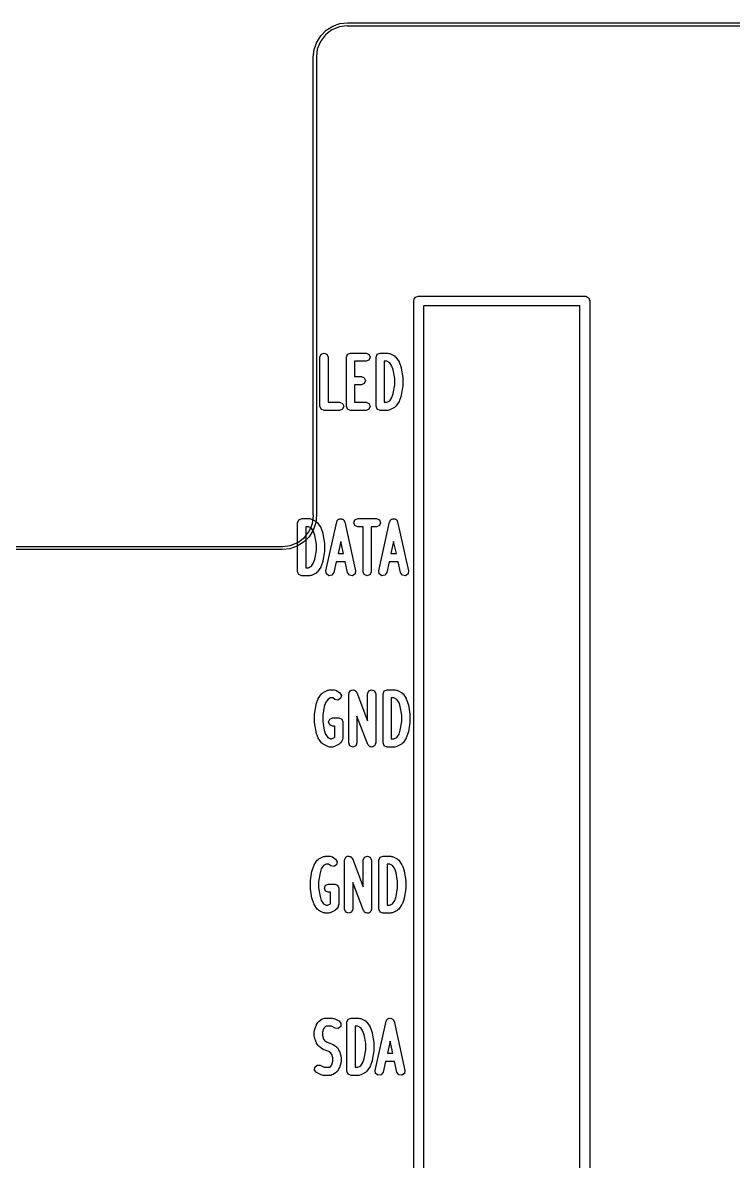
# Model space of a CAD drawing. Extents: x 62 to 222, y -188 to -37.
# Drawn here: x 99.07 to 109.93, y -59.66 to -42.27 of the extents above; entities that cross this region are included whole.
import ezdxf

# ---------------------------------------------------------------- set-up
doc = ezdxf.new("R2010")
doc.units = 0
doc.layers.add('BLACK', color=7, linetype='CONTINUOUS')

msp = doc.modelspace()

# ---------------------------------------------------------------- linework, layer by layer
at = {"layer": 'BLACK', "linetype": 'CONTINUOUS'}
for p, q in [((103.629, -42.4674), (103.712, -42.3842)), ((103.799, -42.3798), (103.7, -42.4559)), ((103.712, -42.3842), (103.811, -42.3217)), ((103.915, -42.3319), (103.799, -42.3798)), ((103.811, -42.3217), (103.922, -42.2828)), ((104.031, -42.3166), (103.915, -42.3319)), ((103.922, -42.2828), (104.039, -42.2696)), ((104.039, -42.3197), (104.031, -42.3166)), ((104.039, -42.2696), (104.039, -42.2697)), ((104.039, -42.2697), (104.039, -42.2697)), ((104.039, -42.2697), (104.039, -42.2697)), ((104.039, -42.2697), (126.985, -42.2697)), ((126.985, -42.3197), (104.039, -42.3197)), ((103.527, -42.6779), (103.566, -42.5669)), ((103.566, -42.5669), (103.629, -42.4674)), ((103.624, -42.5551), (103.576, -42.6707)), ((103.7, -42.4559), (103.624, -42.5551)), ((103.514, -42.7947), (103.527, -42.6779)), ((103.576, -42.6707), (103.561, -42.7872)), ((103.561, -42.7872), (103.564, -42.7947)), ((103.514, -49.7947), (103.514, -42.7947)), ((103.564, -42.7947), (103.564, -49.7947)), ((105.049, -46.52), (105.051, -46.5103)), ((105.049, -77), (105.049, -46.52)), ((105.05, -46.507), (105.052, -46.5041)), ((105.051, -46.5103), (105.05, -46.507)), ((105.052, -46.5041), (105.054, -46.4943)), ((105.054, -46.4943), (105.066, -46.4794)), ((105.066, -46.4794), (105.076, -46.4625)), ((105.076, -46.4625), (105.082, -46.4602)), ((105.082, -46.4602), (105.087, -46.455)), ((105.087, -46.455), (105.106, -46.4517)), ((105.106, -46.4517), (105.124, -46.445)), ((105.124, -46.445), (107.664, -46.445)), ((105.199, -46.595), (105.199, -76.925)), ((107.589, -46.595), (105.199, -46.595)), ((107.589, -76.925), (107.589, -46.595)), ((107.664, -46.445), (107.674, -46.4467)), ((107.674, -46.4467), (107.677, -46.4461)), ((107.677, -46.4461), (107.68, -46.4478)), ((107.68, -46.4478), (107.69, -46.4495)), ((107.69, -46.4495), (107.705, -46.462)), ((107.705, -46.462), (107.722, -46.4718)), ((107.722, -46.4718), (107.724, -46.4781)), ((107.724, -46.4781), (107.729, -46.4825)), ((107.729, -46.4825), (107.732, -46.5017)), ((107.732, -46.5017), (107.739, -46.52)), ((107.739, -46.52), (107.739, -77)), ((103.616, -47.3793), (103.634, -47.3351)), ((103.616, -48.1293), (103.616, -47.3793)), ((103.634, -47.3351), (103.678, -47.3168)), ((103.678, -47.3168), (103.722, -47.3351)), ((103.722, -47.3351), (103.741, -47.3793)), ((103.741, -47.3793), (103.741, -48.0668)), ((104.02, -47.3793), (104.039, -47.3351)), ((104.02, -48.1293), (104.02, -47.3793)), ((104.039, -47.3351), (104.083, -47.3168)), ((104.083, -47.3168), (104.321, -47.3168)), ((104.321, -47.4418), (104.145, -47.4418)), ((104.145, -47.4418), (104.145, -47.6739)), ((104.321, -47.3168), (104.365, -47.3351)), ((104.365, -47.4235), (104.321, -47.4418)), ((104.365, -47.3351), (104.384, -47.3793)), ((104.384, -47.3793), (104.365, -47.4235)), ((104.473, -47.3793), (104.491, -47.3351)), ((104.473, -48.1293), (104.473, -47.3793)), ((104.491, -47.3351), (104.535, -47.3168)), ((104.535, -47.3168), (104.654, -47.3168)), ((104.598, -47.4418), (104.598, -48.0668)), ((104.64, -47.4418), (104.598, -47.4418)), ((104.683, -47.4635), (104.64, -47.4418)), ((104.654, -47.3168), (104.668, -47.3224)), ((104.668, -47.3224), (104.682, -47.3234)), ((104.682, -47.3234), (104.754, -47.3591)), ((104.717, -47.5141), (104.683, -47.4635)), ((104.754, -47.3591), (104.764, -47.3713)), ((104.764, -47.3713), (104.778, -47.3803)), ((104.778, -47.3803), (104.825, -47.4518)), ((104.825, -47.4518), (104.827, -47.4602)), ((104.827, -47.4602), (104.833, -47.4667)), ((104.833, -47.4667), (104.857, -47.5381)), ((104.736, -47.573), (104.717, -47.5141)), ((104.759, -47.7059), (104.736, -47.573)), ((104.857, -47.5381), (104.856, -47.5432)), ((104.856, -47.5432), (104.859, -47.5476)), ((104.859, -47.5476), (104.883, -47.6904)), ((104.145, -47.6739), (104.25, -47.6739)), ((104.25, -47.7989), (104.145, -47.7989)), ((104.145, -47.7989), (104.145, -48.0668)), ((104.25, -47.6739), (104.294, -47.6922)), ((104.294, -47.7806), (104.25, -47.7989)), ((104.294, -47.6922), (104.312, -47.7364)), ((104.312, -47.7364), (104.294, -47.7806)), ((104.736, -47.9356), (104.759, -47.8027)), ((104.759, -47.8027), (104.759, -47.7059)), ((104.883, -47.8181), (104.859, -47.961)), ((104.883, -47.6904), (104.881, -47.6957)), ((104.881, -47.6957), (104.884, -47.7007)), ((104.884, -47.8079), (104.881, -47.8129)), ((104.881, -47.8129), (104.883, -47.8181)), ((104.884, -47.7007), (104.884, -47.8079)), ((104.683, -48.0451), (104.717, -47.9944)), ((104.717, -47.9944), (104.736, -47.9356)), ((104.857, -47.9705), (104.833, -48.0419)), ((104.859, -47.961), (104.856, -47.9653)), ((104.856, -47.9653), (104.857, -47.9705)), ((103.634, -48.1735), (103.616, -48.1293)), ((103.678, -48.1918), (103.634, -48.1735)), ((103.741, -48.0668), (103.916, -48.0668)), ((103.916, -48.0668), (103.96, -48.0851)), ((103.96, -48.1735), (103.916, -48.1918)), ((103.96, -48.0851), (103.979, -48.1293)), ((103.979, -48.1293), (103.96, -48.1735)), ((104.039, -48.1735), (104.02, -48.1293)), ((104.083, -48.1918), (104.039, -48.1735)), ((104.145, -48.0668), (104.321, -48.0668)), ((104.321, -48.0668), (104.365, -48.0851)), ((104.365, -48.1735), (104.321, -48.1918)), ((104.365, -48.0851), (104.384, -48.1293)), ((104.384, -48.1293), (104.365, -48.1735)), ((104.491, -48.1735), (104.473, -48.1293)), ((104.535, -48.1918), (104.491, -48.1735)), ((104.598, -48.0668), (104.64, -48.0668)), ((104.64, -48.0668), (104.683, -48.0451)), ((104.754, -48.1495), (104.682, -48.1852)), ((104.764, -48.1372), (104.754, -48.1495)), ((104.778, -48.1282), (104.764, -48.1372)), ((104.825, -48.0568), (104.778, -48.1282)), ((104.827, -48.0484), (104.825, -48.0568)), ((104.833, -48.0419), (104.827, -48.0484)), ((103.916, -48.1918), (103.678, -48.1918)), ((104.321, -48.1918), (104.083, -48.1918)), ((104.654, -48.1918), (104.535, -48.1918)), ((104.668, -48.1862), (104.654, -48.1918)), ((104.682, -48.1852), (104.668, -48.1862)), ((103.275, -49.9073), (103.294, -49.8631)), ((103.275, -50.6573), (103.275, -49.9073)), ((103.294, -49.8631), (103.338, -49.8448)), ((103.338, -49.8448), (103.457, -49.8448)), ((103.454, -50.0343), (103.502, -49.9187)), ((103.457, -49.8448), (103.47, -49.8504)), ((103.47, -49.8504), (103.485, -49.8514)), ((103.485, -49.8514), (103.556, -49.8871)), ((103.502, -49.9187), (103.517, -49.8022)), ((103.551, -49.9115), (103.512, -50.0225)), ((103.517, -49.8022), (103.514, -49.7947)), ((103.564, -49.7947), (103.551, -49.9115)), ((103.556, -49.8871), (103.567, -49.8993)), ((103.567, -49.8993), (103.58, -49.9083)), ((103.58, -49.9083), (103.628, -49.9798)), ((103.705, -50.6437), (103.872, -49.8937)), ((103.872, -49.8937), (103.878, -49.8847)), ((103.878, -49.8847), (103.88, -49.8737)), ((103.88, -49.8737), (103.891, -49.8658)), ((103.891, -49.8658), (103.899, -49.8546)), ((103.899, -49.8546), (103.91, -49.8526)), ((103.91, -49.8526), (103.919, -49.8463)), ((103.919, -49.8463), (103.933, -49.8487)), ((103.933, -49.8487), (103.946, -49.8463)), ((103.946, -49.8463), (103.956, -49.8526)), ((103.956, -49.8526), (103.966, -49.8546)), ((103.966, -49.8546), (103.974, -49.8658)), ((103.974, -49.8658), (103.986, -49.8737)), ((103.986, -49.8737), (103.988, -49.8847)), ((103.988, -49.8847), (103.994, -49.8937)), ((103.994, -49.8937), (104.161, -50.6437)), ((104.132, -49.9073), (104.151, -49.8631)), ((104.151, -49.9515), (104.132, -49.9073)), ((104.151, -49.8631), (104.195, -49.8448)), ((104.195, -49.8448), (104.481, -49.8448)), ((104.481, -49.8448), (104.525, -49.8631)), ((104.515, -50.6437), (104.681, -49.8937)), ((104.525, -49.8631), (104.543, -49.9073)), ((104.543, -49.9073), (104.525, -49.9515)), ((104.681, -49.8937), (104.688, -49.8847)), ((104.688, -49.8847), (104.69, -49.8737)), ((104.69, -49.8737), (104.701, -49.8658)), ((104.701, -49.8658), (104.709, -49.8546)), ((104.709, -49.8546), (104.72, -49.8526)), ((104.72, -49.8526), (104.729, -49.8463)), ((104.729, -49.8463), (104.742, -49.8487)), ((104.742, -49.8487), (104.756, -49.8463)), ((104.756, -49.8463), (104.765, -49.8526)), ((104.765, -49.8526), (104.776, -49.8546)), ((104.776, -49.8546), (104.784, -49.8658)), ((104.784, -49.8658), (104.795, -49.8737)), ((104.795, -49.8737), (104.797, -49.8847)), ((104.797, -49.8847), (104.803, -49.8937)), ((104.803, -49.8937), (104.97, -50.6437)), ((103.378, -50.1335), (103.454, -50.0343)), ((103.4, -49.9698), (103.4, -50.5948)), ((103.442, -49.9698), (103.4, -49.9698)), ((103.485, -49.9915), (103.442, -49.9698)), ((103.512, -50.0225), (103.45, -50.122)), ((103.519, -50.0421), (103.485, -49.9915)), ((103.539, -50.101), (103.519, -50.0421)), ((103.628, -49.9798), (103.629, -49.9882)), ((103.629, -49.9882), (103.635, -49.9947)), ((103.635, -49.9947), (103.659, -50.0661)), ((103.659, -50.0661), (103.659, -50.0712)), ((103.659, -50.0712), (103.661, -50.0756)), ((103.661, -50.0756), (103.685, -50.2184)), ((104.195, -49.9698), (104.151, -49.9515)), ((104.275, -49.9698), (104.195, -49.9698)), ((104.275, -50.6573), (104.275, -49.9698)), ((104.481, -49.9698), (104.4, -49.9698)), ((104.4, -49.9698), (104.4, -50.6573)), ((104.525, -49.9515), (104.481, -49.9698)), ((103.047, -50.2728), (103.163, -50.2575)), ((103.267, -50.2677), (103.156, -50.3066)), ((103.163, -50.2575), (103.279, -50.2096)), ((103.366, -50.2052), (103.267, -50.2677)), ((103.279, -50.2096), (103.378, -50.1335)), ((103.45, -50.122), (103.366, -50.2052)), ((103.561, -50.2339), (103.539, -50.101)), ((103.561, -50.3307), (103.561, -50.2339)), ((103.685, -50.2184), (103.684, -50.2237)), ((103.684, -50.2237), (103.686, -50.2287)), ((103.686, -50.2287), (103.686, -50.3359)), ((103.933, -50.1954), (103.892, -50.3805)), ((103.974, -50.3805), (103.933, -50.1954)), ((104.742, -50.1954), (104.701, -50.3805)), ((104.784, -50.3805), (104.742, -50.1954)), ((93.239, -50.2697), (103.039, -50.2697)), ((103.039, -50.3197), (93.239, -50.3197)), ((103.039, -50.2697), (103.047, -50.2728)), ((103.156, -50.3066), (103.039, -50.3197)), ((103.039, -50.3197), (103.039, -50.3197)), ((103.539, -50.4636), (103.561, -50.3307)), ((103.685, -50.3461), (103.661, -50.489)), ((103.686, -50.3359), (103.684, -50.3409)), ((103.684, -50.3409), (103.685, -50.3461)), ((103.892, -50.3805), (103.974, -50.3805)), ((104.701, -50.3805), (104.784, -50.3805)), ((103.4, -50.5948), (103.442, -50.5948)), ((103.442, -50.5948), (103.485, -50.5731)), ((103.485, -50.5731), (103.519, -50.5224)), ((103.519, -50.5224), (103.539, -50.4636)), ((103.628, -50.5848), (103.58, -50.6562)), ((103.629, -50.5764), (103.628, -50.5848)), ((103.635, -50.5699), (103.629, -50.5764)), ((103.659, -50.4985), (103.635, -50.5699)), ((103.661, -50.489), (103.659, -50.4933)), ((103.659, -50.4933), (103.659, -50.4985)), ((103.864, -50.5055), (103.827, -50.6708)), ((104.002, -50.5055), (103.864, -50.5055)), ((104.039, -50.6708), (104.002, -50.5055)), ((104.674, -50.5055), (104.637, -50.6708)), ((104.811, -50.5055), (104.674, -50.5055)), ((104.848, -50.6708), (104.811, -50.5055)), ((103.294, -50.7015), (103.275, -50.6573)), ((103.338, -50.7198), (103.294, -50.7015)), ((103.457, -50.7198), (103.338, -50.7198)), ((103.47, -50.7142), (103.457, -50.7198)), ((103.485, -50.7132), (103.47, -50.7142)), ((103.556, -50.6775), (103.485, -50.7132)), ((103.567, -50.6652), (103.556, -50.6775)), ((103.58, -50.6562), (103.567, -50.6652)), ((103.714, -50.6908), (103.705, -50.6437)), ((103.753, -50.7183), (103.714, -50.6908)), ((103.8, -50.71), (103.753, -50.7183)), ((103.827, -50.6708), (103.8, -50.71)), ((104.066, -50.71), (104.039, -50.6708)), ((104.113, -50.7183), (104.066, -50.71)), ((104.152, -50.6908), (104.113, -50.7183)), ((104.161, -50.6437), (104.152, -50.6908)), ((104.294, -50.7015), (104.275, -50.6573)), ((104.338, -50.7198), (104.294, -50.7015)), ((104.382, -50.7015), (104.338, -50.7198)), ((104.4, -50.6573), (104.382, -50.7015)), ((104.523, -50.6908), (104.515, -50.6437)), ((104.562, -50.7183), (104.523, -50.6908)), ((104.609, -50.71), (104.562, -50.7183)), ((104.637, -50.6708), (104.609, -50.71)), ((104.876, -50.71), (104.848, -50.6708)), ((104.923, -50.7183), (104.876, -50.71)), ((104.962, -50.6908), (104.923, -50.7183)), ((104.97, -50.6437), (104.962, -50.6908)), ((103.591, -52.5953), (103.639, -52.5238)), ((103.639, -52.5238), (103.652, -52.5148)), ((103.652, -52.5148), (103.663, -52.5026)), ((103.663, -52.5026), (103.734, -52.4669)), ((103.734, -52.4669), (103.749, -52.4659)), ((103.749, -52.4659), (103.762, -52.4603)), ((103.762, -52.4603), (103.834, -52.4603)), ((103.834, -52.4603), (103.852, -52.4679)), ((103.852, -52.4679), (103.871, -52.4728)), ((103.871, -52.4728), (103.919, -52.5085)), ((103.919, -52.5085), (103.943, -52.5497)), ((104.057, -52.5228), (104.062, -52.5105)), ((104.057, -53.2728), (104.057, -52.5228)), ((104.062, -52.4972), (104.071, -52.4893)), ((104.062, -52.5105), (104.062, -52.4972)), ((104.071, -52.4893), (104.075, -52.4786)), ((104.075, -52.4786), (104.087, -52.4735)), ((104.087, -52.4735), (104.097, -52.4644)), ((104.097, -52.4644), (104.109, -52.4647)), ((104.109, -52.4647), (104.119, -52.4603)), ((104.119, -52.4603), (104.132, -52.4654)), ((104.132, -52.4654), (104.145, -52.4658)), ((104.145, -52.4658), (104.153, -52.4742)), ((104.153, -52.4742), (104.164, -52.4786)), ((104.164, -52.4786), (104.169, -52.4909)), ((104.169, -52.4909), (104.178, -52.5005)), ((104.178, -52.5005), (104.343, -52.9332)), ((104.343, -52.5228), (104.361, -52.4786)), ((104.343, -52.9332), (104.343, -52.5228)), ((104.361, -52.4786), (104.405, -52.4603)), ((104.405, -52.4603), (104.449, -52.4786)), ((104.449, -52.4786), (104.468, -52.5228)), ((104.468, -52.5228), (104.468, -53.2728)), ((104.581, -52.5228), (104.599, -52.4786)), ((104.581, -53.2728), (104.581, -52.5228)), ((104.599, -52.4786), (104.643, -52.4603)), ((104.643, -52.4603), (104.762, -52.4603)), ((104.762, -52.4603), (104.776, -52.4659)), ((104.776, -52.4659), (104.79, -52.4669)), ((104.79, -52.4669), (104.862, -52.5026)), ((104.862, -52.5026), (104.872, -52.5148)), ((104.872, -52.5148), (104.886, -52.5238)), ((104.886, -52.5238), (104.933, -52.5953)), ((103.534, -52.8339), (103.558, -52.6911)), ((103.558, -52.6911), (103.56, -52.6867)), ((103.56, -52.6816), (103.584, -52.6102)), ((103.56, -52.6867), (103.56, -52.6816)), ((103.584, -52.6102), (103.589, -52.6037)), ((103.589, -52.6037), (103.591, -52.5953)), ((103.7, -52.6576), (103.68, -52.7165)), ((103.734, -52.607), (103.7, -52.6576)), ((103.777, -52.5853), (103.734, -52.607)), ((103.813, -52.5853), (103.777, -52.5853)), ((103.844, -52.6085), (103.813, -52.5853)), ((103.89, -52.6204), (103.844, -52.6085)), ((103.931, -52.596), (103.89, -52.6204)), ((103.943, -52.5497), (103.931, -52.596)), ((104.706, -52.5853), (104.706, -53.2103)), ((104.747, -52.5853), (104.706, -52.5853)), ((104.791, -52.607), (104.747, -52.5853)), ((104.825, -52.6576), (104.791, -52.607)), ((104.844, -52.7165), (104.825, -52.6576)), ((104.933, -52.5953), (104.935, -52.6037)), ((104.935, -52.6037), (104.941, -52.6102)), ((104.941, -52.6102), (104.964, -52.6816)), ((104.964, -52.6816), (104.964, -52.6867)), ((104.964, -52.6867), (104.967, -52.6911)), ((104.967, -52.6911), (104.991, -52.8339)), ((103.533, -52.8442), (103.535, -52.8392)), ((103.533, -52.9514), (103.533, -52.8442)), ((103.535, -52.8392), (103.534, -52.8339)), ((103.68, -52.7165), (103.658, -52.8494)), ((103.658, -52.8494), (103.658, -52.9462)), ((104.347, -53.295), (104.182, -52.8624)), ((104.182, -52.8624), (104.182, -53.2728)), ((104.866, -52.8494), (104.844, -52.7165)), ((104.866, -52.9462), (104.866, -52.8494)), ((104.991, -52.8339), (104.989, -52.8392)), ((104.989, -52.8392), (104.991, -52.8442)), ((104.991, -52.8442), (104.991, -52.9514)), ((103.535, -52.9564), (103.533, -52.9514)), ((103.534, -52.9616), (103.535, -52.9564)), ((103.558, -53.1045), (103.534, -52.9616)), ((103.658, -52.9462), (103.68, -53.0791)), ((103.747, -52.9514), (103.766, -52.9072)), ((103.766, -52.9956), (103.747, -52.9514)), ((103.766, -52.9072), (103.81, -52.8889)), ((103.81, -53.0139), (103.766, -52.9956)), ((103.81, -52.8889), (103.905, -52.8889)), ((103.843, -53.0139), (103.81, -53.0139)), ((103.843, -53.1824), (103.843, -53.0139)), ((103.905, -52.8889), (103.949, -52.9072)), ((103.949, -52.9072), (103.968, -52.9514)), ((103.968, -52.9514), (103.968, -53.2014)), ((104.844, -53.0791), (104.866, -52.9462)), ((104.991, -52.9616), (104.967, -53.1045)), ((104.991, -52.9514), (104.989, -52.9564)), ((104.989, -52.9564), (104.991, -52.9616)), ((103.56, -53.1088), (103.558, -53.1045)), ((103.56, -53.114), (103.56, -53.1088)), ((103.584, -53.1854), (103.56, -53.114)), ((103.589, -53.1919), (103.584, -53.1854)), ((103.591, -53.2003), (103.589, -53.1919)), ((103.639, -53.2717), (103.591, -53.2003)), ((103.68, -53.0791), (103.7, -53.1379)), ((103.7, -53.1379), (103.734, -53.1886)), ((103.734, -53.1886), (103.777, -53.2103)), ((103.777, -53.2103), (103.795, -53.2103)), ((103.795, -53.2103), (103.838, -53.1886)), ((103.838, -53.1886), (103.843, -53.1824)), ((103.961, -53.2182), (103.957, -53.236)), ((103.968, -53.2014), (103.961, -53.2182)), ((104.706, -53.2103), (104.747, -53.2103)), ((104.747, -53.2103), (104.791, -53.1886)), ((104.791, -53.1886), (104.825, -53.1379)), ((104.825, -53.1379), (104.844, -53.0791)), ((104.933, -53.2003), (104.886, -53.2717)), ((104.935, -53.1919), (104.933, -53.2003)), ((104.941, -53.1854), (104.935, -53.1919)), ((104.964, -53.114), (104.941, -53.1854)), ((104.967, -53.1045), (104.964, -53.1088)), ((104.964, -53.1088), (104.964, -53.114)), ((103.652, -53.2807), (103.639, -53.2717)), ((103.663, -53.293), (103.652, -53.2807)), ((103.734, -53.3287), (103.663, -53.293)), ((103.749, -53.3297), (103.734, -53.3287)), ((103.762, -53.3353), (103.749, -53.3297)), ((103.81, -53.3353), (103.762, -53.3353)), ((103.823, -53.3297), (103.81, -53.3353)), ((103.838, -53.3287), (103.823, -53.3297)), ((103.909, -53.293), (103.838, -53.3287)), ((103.92, -53.2807), (103.909, -53.293)), ((103.933, -53.2717), (103.92, -53.2807)), ((103.957, -53.236), (103.933, -53.2717)), ((104.075, -53.317), (104.057, -53.2728)), ((104.119, -53.3353), (104.075, -53.317)), ((104.164, -53.317), (104.119, -53.3353)), ((104.182, -53.2728), (104.164, -53.317)), ((104.356, -53.3047), (104.347, -53.295)), ((104.361, -53.317), (104.356, -53.3047)), ((104.372, -53.3214), (104.361, -53.317)), ((104.379, -53.3298), (104.372, -53.3214)), ((104.393, -53.3302), (104.379, -53.3298)), ((104.405, -53.3353), (104.393, -53.3302)), ((104.416, -53.3309), (104.405, -53.3353)), ((104.427, -53.3312), (104.416, -53.3309)), ((104.437, -53.3221), (104.427, -53.3312)), ((104.449, -53.317), (104.437, -53.3221)), ((104.454, -53.3063), (104.449, -53.317)), ((104.462, -53.2984), (104.454, -53.3063)), ((104.468, -53.2728), (104.462, -53.2851)), ((104.462, -53.2851), (104.462, -53.2984)), ((104.599, -53.317), (104.581, -53.2728)), ((104.643, -53.3353), (104.599, -53.317)), ((104.762, -53.3353), (104.643, -53.3353)), ((104.776, -53.3297), (104.762, -53.3353)), ((104.79, -53.3287), (104.776, -53.3297)), ((104.862, -53.293), (104.79, -53.3287)), ((104.872, -53.2807), (104.862, -53.293)), ((104.886, -53.2717), (104.872, -53.2807)), ((103.526, -55.1437), (103.528, -55.1353)), ((103.528, -55.1353), (103.575, -55.0638)), ((103.575, -55.0638), (103.589, -55.0548)), ((103.589, -55.0548), (103.599, -55.0426)), ((103.599, -55.0426), (103.671, -55.0069)), ((103.713, -55.1253), (103.67, -55.147)), ((103.671, -55.0069), (103.685, -55.0059)), ((103.685, -55.0059), (103.699, -55.0003)), ((103.699, -55.0003), (103.77, -55.0003)), ((103.749, -55.1253), (103.713, -55.1253)), ((103.78, -55.1485), (103.749, -55.1253)), ((103.77, -55.0003), (103.788, -55.0079)), ((103.788, -55.0079), (103.808, -55.0128)), ((103.808, -55.0128), (103.855, -55.0485)), ((103.868, -55.136), (103.827, -55.1604)), ((103.855, -55.0485), (103.88, -55.0897)), ((103.88, -55.0897), (103.868, -55.136)), ((103.993, -55.0628), (103.998, -55.0505)), ((103.993, -55.8128), (103.993, -55.0628)), ((103.998, -55.0505), (103.999, -55.0372)), ((103.999, -55.0372), (104.007, -55.0293)), ((104.007, -55.0293), (104.012, -55.0186)), ((104.012, -55.0186), (104.024, -55.0135)), ((104.024, -55.0135), (104.034, -55.0044)), ((104.034, -55.0044), (104.045, -55.0047)), ((104.045, -55.0047), (104.056, -55.0003)), ((104.056, -55.0003), (104.068, -55.0054)), ((104.068, -55.0054), (104.081, -55.0058)), ((104.081, -55.0058), (104.089, -55.0142)), ((104.089, -55.0142), (104.1, -55.0186)), ((104.1, -55.0186), (104.105, -55.0309)), ((104.105, -55.0309), (104.114, -55.0405)), ((104.114, -55.0405), (104.279, -55.4732)), ((104.279, -55.0628), (104.297, -55.0186)), ((104.279, -55.4732), (104.279, -55.0628)), ((104.297, -55.0186), (104.342, -55.0003)), ((104.342, -55.0003), (104.386, -55.0186)), ((104.386, -55.0186), (104.404, -55.0628)), ((104.404, -55.0628), (104.404, -55.8128)), ((104.517, -55.0628), (104.535, -55.0186)), ((104.517, -55.8128), (104.517, -55.0628)), ((104.535, -55.0186), (104.58, -55.0003)), ((104.58, -55.0003), (104.699, -55.0003)), ((104.642, -55.1253), (104.642, -55.7503)), ((104.684, -55.1253), (104.642, -55.1253)), ((104.727, -55.147), (104.684, -55.1253)), ((104.699, -55.0003), (104.712, -55.0059)), ((104.712, -55.0059), (104.727, -55.0069)), ((104.727, -55.0069), (104.798, -55.0426)), ((104.798, -55.0426), (104.809, -55.0548)), ((104.809, -55.0548), (104.822, -55.0638)), ((104.822, -55.0638), (104.87, -55.1353)), ((104.87, -55.1353), (104.871, -55.1437)), ((103.47, -55.3739), (103.494, -55.2311)), ((103.494, -55.2311), (103.497, -55.2267)), ((103.497, -55.2216), (103.52, -55.1502)), ((103.497, -55.2267), (103.497, -55.2216)), ((103.52, -55.1502), (103.526, -55.1437)), ((103.617, -55.2565), (103.595, -55.3894)), ((103.636, -55.1976), (103.617, -55.2565)), ((103.67, -55.147), (103.636, -55.1976)), ((103.827, -55.1604), (103.78, -55.1485)), ((104.761, -55.1976), (104.727, -55.147)), ((104.781, -55.2565), (104.761, -55.1976)), ((104.803, -55.3894), (104.781, -55.2565)), ((104.871, -55.1437), (104.877, -55.1502)), ((104.877, -55.1502), (104.901, -55.2216)), ((104.901, -55.2216), (104.9, -55.2267)), ((104.9, -55.2267), (104.903, -55.2311)), ((104.903, -55.2311), (104.927, -55.3739)), ((103.472, -55.3792), (103.47, -55.3739)), ((103.47, -55.3842), (103.472, -55.3792)), ((103.47, -55.4914), (103.47, -55.3842)), ((103.595, -55.3894), (103.595, -55.4862)), ((103.595, -55.4862), (103.617, -55.6191)), ((103.684, -55.4914), (103.702, -55.4472)), ((103.702, -55.4472), (103.746, -55.4289)), ((103.746, -55.4289), (103.842, -55.4289)), ((103.842, -55.4289), (103.886, -55.4472)), ((103.886, -55.4472), (103.904, -55.4914)), ((104.283, -55.835), (104.118, -55.4024)), ((104.118, -55.4024), (104.118, -55.8128)), ((104.781, -55.6191), (104.803, -55.4862)), ((104.803, -55.4862), (104.803, -55.3894)), ((104.927, -55.3739), (104.926, -55.3792)), ((104.926, -55.3792), (104.928, -55.3842)), ((104.928, -55.3842), (104.928, -55.4914)), ((103.472, -55.4964), (103.47, -55.4914)), ((103.47, -55.5016), (103.472, -55.4964)), ((103.494, -55.6445), (103.47, -55.5016)), ((103.497, -55.6488), (103.494, -55.6445)), ((103.497, -55.654), (103.497, -55.6488)), ((103.52, -55.7254), (103.497, -55.654)), ((103.617, -55.6191), (103.636, -55.6779)), ((103.702, -55.5356), (103.684, -55.4914)), ((103.746, -55.5539), (103.702, -55.5356)), ((103.779, -55.5539), (103.746, -55.5539)), ((103.779, -55.7224), (103.779, -55.5539)), ((103.904, -55.4914), (103.904, -55.7414)), ((104.761, -55.6779), (104.781, -55.6191)), ((104.901, -55.654), (104.877, -55.7254)), ((104.903, -55.6445), (104.9, -55.6488)), ((104.9, -55.6488), (104.901, -55.654)), ((104.927, -55.5016), (104.903, -55.6445)), ((104.928, -55.4914), (104.926, -55.4964)), ((104.926, -55.4964), (104.927, -55.5016)), ((103.526, -55.7319), (103.52, -55.7254)), ((103.528, -55.7403), (103.526, -55.7319)), ((103.575, -55.8117), (103.528, -55.7403)), ((103.589, -55.8207), (103.575, -55.8117)), ((103.599, -55.833), (103.589, -55.8207)), ((103.671, -55.8687), (103.599, -55.833)), ((103.636, -55.6779), (103.67, -55.7286)), ((103.67, -55.7286), (103.713, -55.7503)), ((103.713, -55.7503), (103.732, -55.7503)), ((103.732, -55.7503), (103.775, -55.7286)), ((103.846, -55.833), (103.774, -55.8687)), ((103.775, -55.7286), (103.779, -55.7224)), ((103.856, -55.8207), (103.846, -55.833)), ((103.87, -55.8117), (103.856, -55.8207)), ((103.894, -55.776), (103.87, -55.8117)), ((103.897, -55.7582), (103.894, -55.776)), ((103.904, -55.7414), (103.897, -55.7582)), ((104.012, -55.857), (103.993, -55.8128)), ((104.118, -55.8128), (104.1, -55.857)), ((104.404, -55.8128), (104.399, -55.8251)), ((104.399, -55.8251), (104.399, -55.8384)), ((104.535, -55.857), (104.517, -55.8128)), ((104.642, -55.7503), (104.684, -55.7503)), ((104.684, -55.7503), (104.727, -55.7286)), ((104.727, -55.7286), (104.761, -55.6779)), ((104.798, -55.833), (104.727, -55.8687)), ((104.809, -55.8207), (104.798, -55.833)), ((104.822, -55.8117), (104.809, -55.8207)), ((104.87, -55.7403), (104.822, -55.8117)), ((104.871, -55.7319), (104.87, -55.7403)), ((104.877, -55.7254), (104.871, -55.7319)), ((103.685, -55.8697), (103.671, -55.8687)), ((103.699, -55.8753), (103.685, -55.8697)), ((103.746, -55.8753), (103.699, -55.8753)), ((103.76, -55.8697), (103.746, -55.8753)), ((103.774, -55.8687), (103.76, -55.8697)), ((104.056, -55.8753), (104.012, -55.857)), ((104.1, -55.857), (104.056, -55.8753)), ((104.292, -55.8447), (104.283, -55.835)), ((104.297, -55.857), (104.292, -55.8447)), ((104.308, -55.8614), (104.297, -55.857)), ((104.316, -55.8698), (104.308, -55.8614)), ((104.329, -55.8702), (104.316, -55.8698)), ((104.342, -55.8753), (104.329, -55.8702)), ((104.352, -55.8709), (104.342, -55.8753)), ((104.364, -55.8712), (104.352, -55.8709)), ((104.373, -55.8621), (104.364, -55.8712)), ((104.386, -55.857), (104.373, -55.8621)), ((104.39, -55.8463), (104.386, -55.857)), ((104.399, -55.8384), (104.39, -55.8463)), ((104.58, -55.8753), (104.535, -55.857)), ((104.699, -55.8753), (104.58, -55.8753)), ((104.712, -55.8697), (104.699, -55.8753)), ((104.727, -55.8687), (104.712, -55.8697)), ((103.563, -57.576), (103.587, -57.5403)), ((103.587, -57.5403), (103.596, -57.5343)), ((103.596, -57.5343), (103.602, -57.525)), ((103.602, -57.525), (103.649, -57.4893)), ((103.649, -57.4893), (103.668, -57.4844)), ((103.668, -57.4844), (103.687, -57.4768)), ((103.687, -57.4768), (103.806, -57.4768)), ((103.806, -57.4768), (103.819, -57.4824)), ((103.819, -57.4824), (103.834, -57.4834)), ((103.834, -57.4834), (103.905, -57.5191)), ((103.905, -57.5191), (103.937, -57.5552)), ((103.937, -57.5552), (103.933, -57.6029)), ((104.029, -57.5393), (104.047, -57.4951)), ((104.029, -58.2893), (104.029, -57.5393)), ((104.047, -57.4951), (104.092, -57.4768)), ((104.092, -57.4768), (104.211, -57.4768)), ((104.211, -57.4768), (104.224, -57.4824)), ((104.224, -57.4824), (104.239, -57.4834)), ((104.239, -57.4834), (104.31, -57.5191)), ((104.31, -57.5191), (104.321, -57.5313)), ((104.321, -57.5313), (104.334, -57.5403)), ((104.334, -57.5403), (104.382, -57.6118)), ((104.459, -58.2757), (104.626, -57.5257)), ((104.626, -57.5257), (104.632, -57.5167)), ((104.632, -57.5167), (104.634, -57.5057)), ((104.634, -57.5057), (104.645, -57.4978)), ((104.645, -57.4978), (104.653, -57.4866)), ((104.653, -57.4866), (104.664, -57.4846)), ((104.664, -57.4846), (104.673, -57.4783)), ((104.673, -57.4783), (104.687, -57.4807)), ((104.687, -57.4807), (104.7, -57.4783)), ((104.7, -57.4783), (104.709, -57.4846)), ((104.709, -57.4846), (104.72, -57.4866)), ((104.72, -57.4866), (104.728, -57.4978)), ((104.728, -57.4978), (104.74, -57.5057)), ((104.74, -57.5057), (104.741, -57.5167)), ((104.741, -57.5167), (104.748, -57.5257)), ((104.748, -57.5257), (104.914, -58.2757)), ((103.529, -57.6821), (103.533, -57.6726)), ((103.529, -57.7536), (103.529, -57.6821)), ((103.532, -57.6624), (103.556, -57.5909)), ((103.533, -57.6726), (103.532, -57.6624)), ((103.556, -57.5909), (103.562, -57.5845)), ((103.562, -57.5845), (103.563, -57.576)), ((103.672, -57.6384), (103.654, -57.6923)), ((103.654, -57.6923), (103.654, -57.7434)), ((103.654, -57.7434), (103.672, -57.7973)), ((103.685, -57.6186), (103.672, -57.6384)), ((103.708, -57.6018), (103.685, -57.6186)), ((103.791, -57.6018), (103.708, -57.6018)), ((103.849, -57.6309), (103.791, -57.6018)), ((103.897, -57.6343), (103.849, -57.6309)), ((103.933, -57.6029), (103.897, -57.6343)), ((104.154, -57.6018), (104.154, -58.2268)), ((104.196, -57.6018), (104.154, -57.6018)), ((104.239, -57.6235), (104.196, -57.6018)), ((104.273, -57.6741), (104.239, -57.6235)), ((104.293, -57.733), (104.273, -57.6741)), ((104.315, -57.8659), (104.293, -57.733)), ((104.382, -57.6118), (104.383, -57.6202)), ((104.383, -57.6202), (104.389, -57.6267)), ((104.389, -57.6267), (104.413, -57.6981)), ((104.413, -57.6981), (104.412, -57.7032)), ((104.412, -57.7032), (104.415, -57.7076)), ((104.415, -57.7076), (104.439, -57.8504)), ((103.533, -57.7631), (103.529, -57.7536)), ((103.532, -57.7733), (103.533, -57.7631)), ((103.556, -57.8448), (103.532, -57.7733)), ((103.562, -57.8513), (103.556, -57.8448)), ((103.563, -57.8597), (103.562, -57.8513)), ((103.587, -57.8954), (103.563, -57.8597)), ((103.596, -57.9014), (103.587, -57.8954)), ((103.602, -57.9107), (103.596, -57.9014)), ((103.649, -57.9464), (103.602, -57.9107)), ((103.672, -57.7973), (103.685, -57.8171)), ((103.685, -57.8171), (103.717, -57.8411)), ((103.717, -57.8411), (103.804, -57.8736)), ((103.804, -57.8736), (103.811, -57.8799)), ((103.811, -57.8799), (103.82, -57.8821)), ((103.82, -57.8821), (103.867, -57.9179)), ((103.867, -57.9179), (103.873, -57.9272)), ((104.315, -57.9627), (104.315, -57.8659)), ((104.439, -57.8504), (104.438, -57.8557)), ((104.438, -57.8557), (104.44, -57.8607)), ((104.44, -57.8607), (104.44, -57.9679)), ((104.687, -57.8274), (104.646, -58.0125)), ((104.728, -58.0125), (104.687, -57.8274)), ((103.658, -57.9487), (103.649, -57.9464)), ((103.665, -57.955), (103.658, -57.9487)), ((103.752, -57.9875), (103.665, -57.955)), ((103.784, -58.0114), (103.752, -57.9875)), ((103.797, -58.0313), (103.784, -58.0114)), ((103.815, -58.0851), (103.797, -58.0313)), ((103.815, -58.1363), (103.815, -58.0851)), ((103.873, -57.9272), (103.882, -57.9332)), ((103.882, -57.9332), (103.905, -57.9689)), ((103.905, -57.9689), (103.907, -57.9773)), ((103.907, -57.9773), (103.913, -57.9838)), ((103.913, -57.9838), (103.937, -58.0552)), ((103.937, -58.0552), (103.936, -58.0655)), ((103.936, -58.0655), (103.94, -58.075)), ((103.94, -58.075), (103.94, -58.1464)), ((104.293, -58.0956), (104.315, -57.9627)), ((104.439, -57.9781), (104.415, -58.121)), ((104.44, -57.9679), (104.438, -57.9729)), ((104.438, -57.9729), (104.439, -57.9781)), ((104.646, -58.0125), (104.728, -58.0125)), ((103.532, -58.2733), (103.536, -58.2256)), ((103.536, -58.2256), (103.572, -58.1943)), ((103.572, -58.1943), (103.62, -58.1977)), ((103.62, -58.1977), (103.678, -58.2268)), ((103.678, -58.2268), (103.761, -58.2268)), ((103.761, -58.2268), (103.784, -58.21)), ((103.784, -58.21), (103.797, -58.1902)), ((103.797, -58.1902), (103.815, -58.1363)), ((103.905, -58.2525), (103.882, -58.2882)), ((103.907, -58.2441), (103.905, -58.2525)), ((103.913, -58.2376), (103.907, -58.2441)), ((103.937, -58.1662), (103.913, -58.2376)), ((103.94, -58.1464), (103.936, -58.1559)), ((103.936, -58.1559), (103.937, -58.1662)), ((104.154, -58.2268), (104.196, -58.2268)), ((104.196, -58.2268), (104.239, -58.2051)), ((104.239, -58.2051), (104.273, -58.1544)), ((104.273, -58.1544), (104.293, -58.0956)), ((104.382, -58.2168), (104.334, -58.2882)), ((104.383, -58.2084), (104.382, -58.2168)), ((104.389, -58.2019), (104.383, -58.2084)), ((104.413, -58.1305), (104.389, -58.2019)), ((104.415, -58.121), (104.412, -58.1253)), ((104.412, -58.1253), (104.413, -58.1305)), ((104.618, -58.1375), (104.581, -58.3028)), ((104.756, -58.1375), (104.618, -58.1375)), ((104.792, -58.3028), (104.756, -58.1375)), ((103.564, -58.3095), (103.532, -58.2733)), ((103.635, -58.3452), (103.564, -58.3095)), ((103.65, -58.3462), (103.635, -58.3452)), ((103.663, -58.3518), (103.65, -58.3462)), ((103.782, -58.3518), (103.663, -58.3518)), ((103.8, -58.3442), (103.782, -58.3518)), ((103.82, -58.3393), (103.8, -58.3442)), ((103.867, -58.3036), (103.82, -58.3393)), ((103.873, -58.2943), (103.867, -58.3036)), ((103.882, -58.2882), (103.873, -58.2943)), ((104.047, -58.3335), (104.029, -58.2893)), ((104.092, -58.3518), (104.047, -58.3335)), ((104.211, -58.3518), (104.092, -58.3518)), ((104.224, -58.3462), (104.211, -58.3518)), ((104.239, -58.3452), (104.224, -58.3462)), ((104.31, -58.3095), (104.239, -58.3452)), ((104.321, -58.2972), (104.31, -58.3095)), ((104.334, -58.2882), (104.321, -58.2972)), ((104.467, -58.3228), (104.459, -58.2757)), ((104.507, -58.3503), (104.467, -58.3228)), ((104.554, -58.342), (104.507, -58.3503)), ((104.581, -58.3028), (104.554, -58.342)), ((104.82, -58.342), (104.792, -58.3028)), ((104.867, -58.3503), (104.82, -58.342)), ((104.906, -58.3228), (104.867, -58.3503)), ((104.914, -58.2757), (104.906, -58.3228))]:
    msp.add_line(p, q, dxfattribs=at)

doc.saveas('drawing.dxf')
